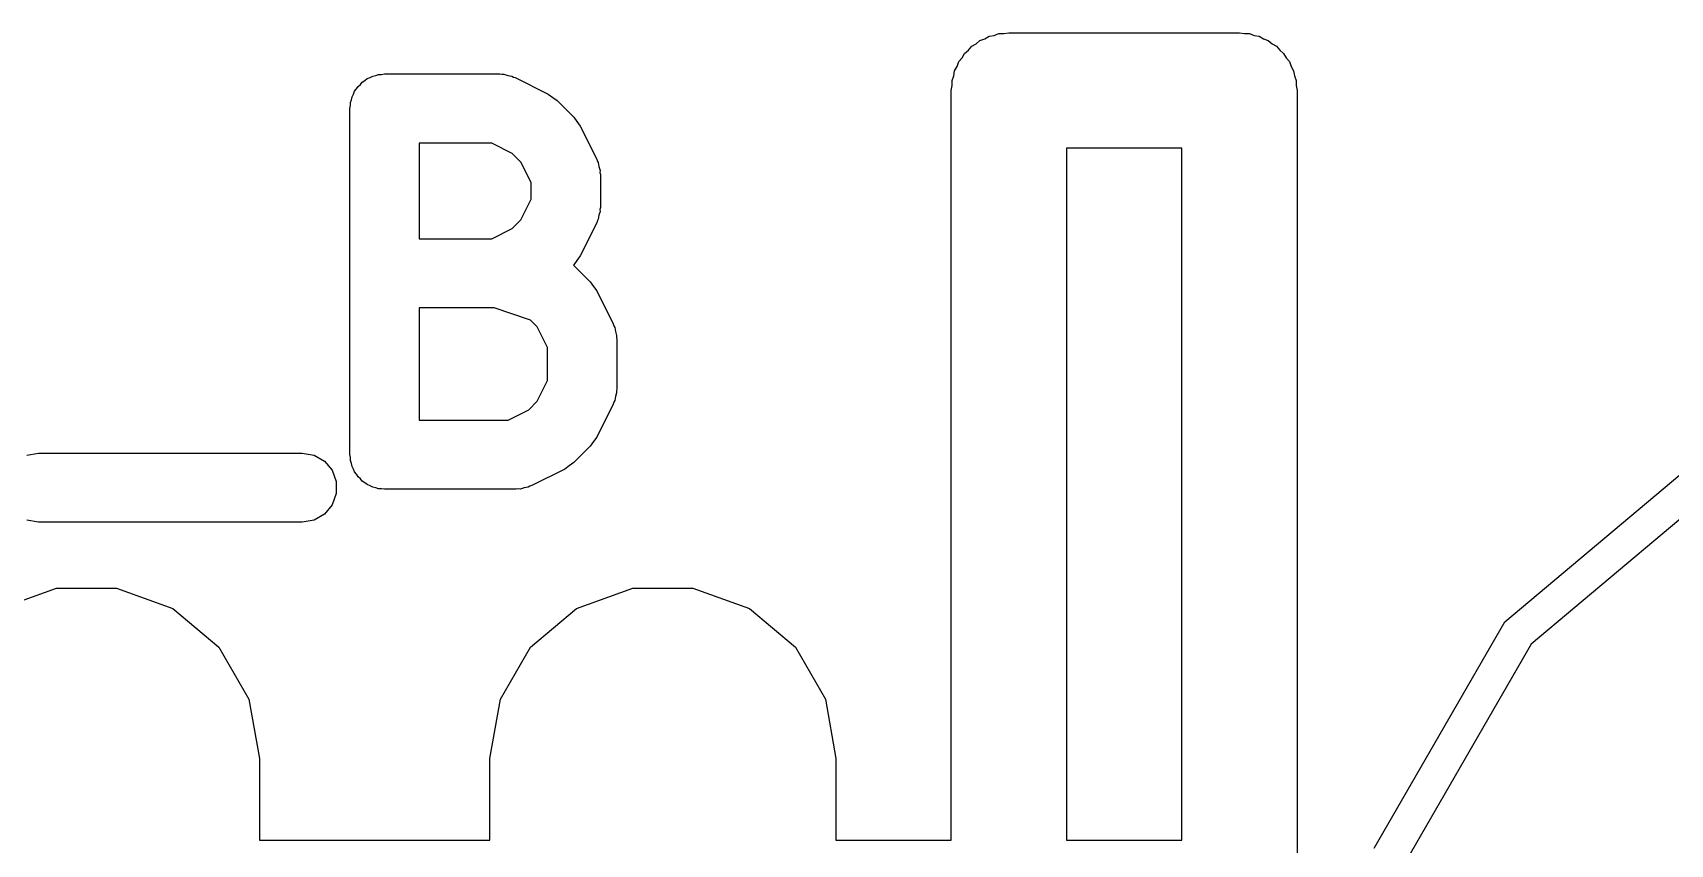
# Model space of a CAD drawing. Extents: x 0 to 76, y -93 to 10.
# Drawn here: x 51.37 to 58.47, y -83.87 to -80.35 of the extents above; entities that cross this region are included whole.
import ezdxf

# ---------------------------------------------------------------- set-up
doc = ezdxf.new("R2010")
doc.units = 0
doc.header["$MEASUREMENT"] = 0
doc.layers.add('BLACK', color=7, linetype='CONTINUOUS')

msp = doc.modelspace()

# ---------------------------------------------------------------- linework, layer by layer
at = {"layer": 'Black'}
for p, q in [((55.4582, -80.3976), (55.475, -80.3835)), ((55.475, -80.3835), (55.4956, -80.376)), ((55.4956, -80.376), (55.5145, -80.3651)), ((55.5145, -80.3651), (55.536, -80.3613)), ((55.536, -80.3613), (55.5566, -80.3538)), ((55.5566, -80.3538), (55.5785, -80.3538)), ((55.5785, -80.3538), (55.6, -80.35)), ((55.6, -80.35), (56.6, -80.35)), ((56.6, -80.35), (56.6215, -80.3538)), ((56.6215, -80.3538), (56.6434, -80.3538)), ((56.6434, -80.3538), (56.664, -80.3613)), ((56.664, -80.3613), (56.6855, -80.3651)), ((56.6855, -80.3651), (56.7044, -80.376)), ((56.7044, -80.376), (56.725, -80.3835)), ((56.725, -80.3835), (56.7418, -80.3976)), ((55.3976, -80.4582), (55.4085, -80.4393)), ((55.4085, -80.4393), (55.4252, -80.4252)), ((55.4252, -80.4252), (55.4393, -80.4085)), ((55.4393, -80.4085), (55.4582, -80.3976)), ((56.7418, -80.3976), (56.7607, -80.4085)), ((56.7607, -80.4085), (56.7748, -80.4252)), ((56.7748, -80.4252), (56.7915, -80.4393)), ((56.7915, -80.4393), (56.8024, -80.4582)), ((55.3613, -80.536), (55.3651, -80.5145)), ((55.3651, -80.5145), (55.376, -80.4956)), ((55.376, -80.4956), (55.3835, -80.475)), ((55.3835, -80.475), (55.3976, -80.4582)), ((56.8024, -80.4582), (56.8165, -80.475)), ((56.8165, -80.475), (56.824, -80.4956)), ((56.824, -80.4956), (56.8349, -80.5145)), ((56.8349, -80.5145), (56.8387, -80.536)), ((52.763, -80.6036), (52.7714, -80.5935)), ((52.7714, -80.5935), (52.778, -80.5822)), ((52.778, -80.5822), (52.788, -80.5737)), ((52.788, -80.5737), (52.7964, -80.5637)), ((52.7964, -80.5637), (52.8078, -80.5571)), ((52.8078, -80.5571), (52.8179, -80.5487)), ((52.8179, -80.5487), (52.8302, -80.5442)), ((52.8302, -80.5442), (52.8416, -80.5376)), ((52.8416, -80.5376), (52.8545, -80.5353)), ((52.8545, -80.5353), (52.8668, -80.5309)), ((52.8668, -80.5309), (52.8799, -80.5309)), ((52.8799, -80.5309), (52.8929, -80.5286)), ((52.8929, -80.5286), (53.3929, -80.5286)), ((53.3929, -80.5286), (53.4014, -80.5301)), ((53.4014, -80.5301), (53.41, -80.5296)), ((53.41, -80.5296), (53.4269, -80.5346)), ((53.4269, -80.5346), (53.4442, -80.5376)), ((53.4442, -80.5376), (53.4517, -80.5419)), ((53.4517, -80.5419), (53.4599, -80.5444)), ((53.4599, -80.5444), (53.6028, -80.6158)), ((55.35, -80.6), (55.3538, -80.5785)), ((55.3538, -80.5566), (55.3613, -80.536)), ((55.3538, -80.5785), (55.3538, -80.5566)), ((56.8387, -80.536), (56.8462, -80.5566)), ((56.8462, -80.5566), (56.8462, -80.5785)), ((56.8462, -80.5785), (56.85, -80.6)), ((52.7429, -80.6786), (52.7451, -80.6656)), ((52.7451, -80.6525), (52.7496, -80.6402)), ((52.7451, -80.6656), (52.7451, -80.6525)), ((52.7496, -80.6402), (52.7519, -80.6273)), ((52.7519, -80.6273), (52.7585, -80.6159)), ((52.7585, -80.6159), (52.763, -80.6036)), ((53.6028, -80.6158), (53.6221, -80.6301)), ((53.6221, -80.6301), (53.6418, -80.6439)), ((53.6418, -80.6439), (53.7132, -80.7154)), ((55.35, -83.85), (55.35, -80.6)), ((56.85, -80.6), (56.85, -93.2)), ((52.7429, -82.1786), (52.7429, -80.6786)), ((53.7132, -80.7154), (53.727, -80.735)), ((53.727, -80.735), (53.7413, -80.7543)), ((53.7413, -80.7543), (53.8127, -80.8972)), ((53.0429, -80.8286), (53.0429, -81.2429)), ((53.3574, -80.8286), (53.0429, -80.8286)), ((53.4469, -80.8733), (53.3574, -80.8286)), ((53.4839, -80.9103), (53.4469, -80.8733)), ((55.85, -80.85), (55.85, -83.85)), ((56.35, -80.85), (55.85, -80.85)), ((56.35, -83.85), (56.35, -80.85)), ((53.5286, -80.9997), (53.4839, -80.9103)), ((53.8127, -80.8972), (53.8152, -80.9055)), ((53.8152, -80.9055), (53.8195, -80.913)), ((53.8195, -80.913), (53.8226, -80.9303)), ((53.8226, -80.9303), (53.8276, -80.9471)), ((53.8276, -80.9471), (53.8271, -80.9558)), ((53.5286, -81.0717), (53.5286, -80.9997)), ((53.8271, -80.9558), (53.8286, -80.9643)), ((53.8286, -80.9643), (53.8286, -81.1071)), ((53.4839, -81.1611), (53.5286, -81.0717)), ((53.4469, -81.1982), (53.4839, -81.1611)), ((53.8195, -81.1584), (53.8152, -81.1659)), ((53.8226, -81.1411), (53.8195, -81.1584)), ((53.8276, -81.1243), (53.8226, -81.1411)), ((53.8286, -81.1071), (53.8271, -81.1157)), ((53.8271, -81.1157), (53.8276, -81.1243)), ((53.3574, -81.2429), (53.4469, -81.1982)), ((53.8127, -81.1742), (53.7413, -81.3171)), ((53.8152, -81.1659), (53.8127, -81.1742)), ((53.0429, -81.2429), (53.3574, -81.2429)), ((53.7132, -81.3561), (53.7119, -81.3573)), ((53.7119, -81.3573), (53.7132, -81.3582)), ((53.727, -81.3364), (53.7132, -81.3561)), ((53.7132, -81.3582), (53.7846, -81.4296)), ((53.7413, -81.3171), (53.727, -81.3364)), ((53.7846, -81.4296), (53.7984, -81.4493)), ((53.7984, -81.4493), (53.8127, -81.4686)), ((53.8127, -81.4686), (53.8842, -81.6115)), ((53.0429, -81.5429), (53.0429, -82.0286)), ((53.3685, -81.5429), (53.0429, -81.5429)), ((53.5261, -81.5954), (53.3685, -81.5429)), ((53.5553, -81.6246), (53.5261, -81.5954)), ((53.6, -81.714), (53.5553, -81.6246)), ((53.8842, -81.6115), (53.8866, -81.6198)), ((53.8866, -81.6198), (53.891, -81.6273)), ((53.891, -81.6273), (53.894, -81.6446)), ((53.894, -81.6446), (53.899, -81.6614)), ((53.899, -81.6614), (53.8985, -81.6701)), ((53.6, -81.8574), (53.6, -81.714)), ((53.8985, -81.6701), (53.9, -81.6786)), ((53.9, -81.6786), (53.9, -81.8929)), ((53.5553, -81.9469), (53.6, -81.8574)), ((53.891, -81.9442), (53.8866, -81.9517)), ((53.894, -81.9269), (53.891, -81.9442)), ((53.899, -81.91), (53.894, -81.9269)), ((53.9, -81.8929), (53.8985, -81.9014)), ((53.8985, -81.9014), (53.899, -81.91)), ((53.4289, -82.0286), (53.5183, -81.9839)), ((53.5183, -81.9839), (53.5553, -81.9469)), ((53.8842, -81.9599), (53.8127, -82.1028)), ((53.8866, -81.9517), (53.8842, -81.9599)), ((53.0429, -82.0286), (53.4289, -82.0286)), ((53.7846, -82.1418), (53.7132, -82.2132)), ((53.7984, -82.1221), (53.7846, -82.1418)), ((53.8127, -82.1028), (53.7984, -82.1221)), ((51.3416, -82.1805), (51.3929, -82.1714)), ((51.3929, -82.1714), (52.5357, -82.1714)), ((52.5357, -82.1714), (52.587, -82.1805)), ((52.587, -82.1805), (52.6321, -82.2065)), ((52.6321, -82.2065), (52.6656, -82.2464)), ((52.7451, -82.1915), (52.7429, -82.1786)), ((52.7451, -82.2046), (52.7451, -82.1915)), ((52.7496, -82.2169), (52.7451, -82.2046)), ((52.7519, -82.2299), (52.7496, -82.2169)), ((52.7585, -82.2412), (52.7519, -82.2299)), ((53.6935, -82.227), (53.6742, -82.2413)), ((53.7132, -82.2132), (53.6935, -82.227)), ((57.7508, -82.9029), (58.6187, -82.1746)), ((52.6656, -82.2464), (52.6834, -82.2954)), ((52.6834, -82.2954), (52.6834, -82.3475)), ((52.763, -82.2536), (52.7585, -82.2412)), ((52.7714, -82.2636), (52.763, -82.2536)), ((52.778, -82.275), (52.7714, -82.2636)), ((52.788, -82.2834), (52.778, -82.275)), ((52.7964, -82.2935), (52.788, -82.2834)), ((52.8078, -82.3), (52.7964, -82.2935)), ((52.8179, -82.3085), (52.8078, -82.3)), ((53.6742, -82.2413), (53.5314, -82.3127)), ((52.6834, -82.3475), (52.6656, -82.3964)), ((52.8302, -82.313), (52.8179, -82.3085)), ((52.8416, -82.3195), (52.8302, -82.313)), ((52.8545, -82.3218), (52.8416, -82.3195)), ((52.8668, -82.3263), (52.8545, -82.3218)), ((52.8799, -82.3263), (52.8668, -82.3263)), ((52.8929, -82.3286), (52.8799, -82.3263)), ((53.4643, -82.3286), (52.8929, -82.3286)), ((53.4728, -82.3271), (53.4643, -82.3286)), ((53.4814, -82.3276), (53.4728, -82.3271)), ((53.4983, -82.3226), (53.4814, -82.3276)), ((53.5156, -82.3195), (53.4983, -82.3226)), ((53.5231, -82.3152), (53.5156, -82.3195)), ((53.5314, -82.3127), (53.5231, -82.3152)), ((58.6937, -82.3045), (57.8657, -82.9993)), ((52.6321, -82.4363), (52.587, -82.4624)), ((52.6656, -82.3964), (52.6321, -82.4363)), ((51.3929, -82.4714), (51.3416, -82.4624)), ((52.5357, -82.4714), (51.3929, -82.4714)), ((52.587, -82.4624), (52.5357, -82.4714)), ((51.225, -82.8457), (51.4698, -82.7566)), ((51.4698, -82.7566), (51.7302, -82.7566)), ((51.7302, -82.7566), (51.975, -82.8457)), ((53.725, -82.8457), (53.9698, -82.7566)), ((53.9698, -82.7566), (54.2302, -82.7566)), ((54.2302, -82.7566), (54.475, -82.8457)), ((51.975, -82.8457), (52.1745, -83.0131)), ((53.5255, -83.0131), (53.725, -82.8457)), ((54.475, -82.8457), (54.6745, -83.0131)), ((57.1843, -83.8842), (57.7508, -82.9029)), ((57.8657, -82.9993), (57.3252, -83.9355)), ((52.1745, -83.0131), (52.3048, -83.2387)), ((53.3952, -83.2387), (53.5255, -83.0131)), ((54.6745, -83.0131), (54.8048, -83.2387)), ((52.3048, -83.2387), (52.35, -83.4952)), ((53.35, -83.4952), (53.3952, -83.2387)), ((54.8048, -83.2387), (54.85, -83.4952)), ((52.35, -83.4952), (52.35, -83.85)), ((53.35, -83.85), (53.35, -83.4952)), ((54.85, -83.4952), (54.85, -83.85)), ((52.35, -83.85), (53.35, -83.85)), ((54.85, -83.85), (55.35, -83.85)), ((55.85, -83.85), (56.35, -83.85))]:
    msp.add_line(p, q, dxfattribs=at)

doc.saveas('drawing.dxf')
